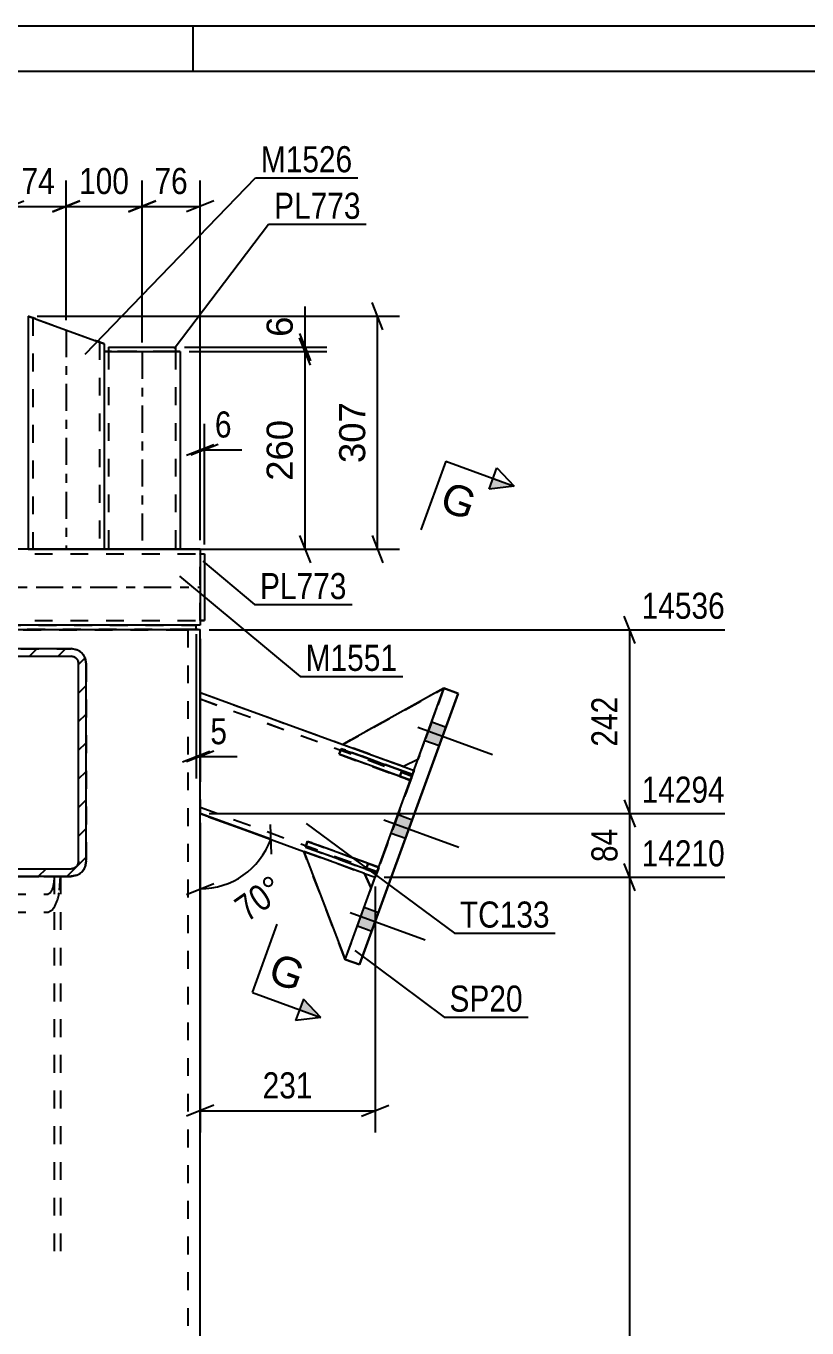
# Model space of a CAD drawing. Header units: millimetres. Extents: x -212 to 629, y -168 to 426.
# Drawn here: x 190.6 to 276.3, y 283.2 to 426.1 of the extents above; entities that cross this region are included whole.
import ezdxf

# ---------------------------------------------------------------- set-up
doc = ezdxf.new("R2010")
doc.units = ezdxf.units.MM
doc.linetypes.add('DXK_LINE_DOT2', pattern=[3.9198, 1.9599, -1.9599])
doc.linetypes.add('DXK_LINE_DOT3', pattern=[5.9187, 2.979, -0.9799, 0.9799, -0.9799])
doc.styles.add('Arial', font='ARIAL.TTF', dxfattribs={"height": 0.2})
doc.styles.add('Arial Narrow', font='ARIALN.TTF', dxfattribs={"height": 0.2})

# ---------------------------------------------------------------- blocks, each defined once
blk = doc.blocks.new('Unknown-284936395-1134')
at = {"color": 5, "linetype": 'Continuous'}
for p, q in [((628.96, 426.1), (-212.04, 426.1)), ((208.96, 421.1), (208.96, 426.1)), ((623.96, 421.1), (-207.04, 421.1))]:
    blk.add_line(p, q, dxfattribs=at)
blk = doc.blocks.new('Part-284936395-3283 - 3262')
at = {"color": 2, "linetype": 'Continuous'}
for p, q in [((209.31, 360.34), (168.48, 360.34)), ((168.48, 359.84), (168.48, 360.34)), ((209.31, 359.84), (209.31, 360.34)), ((168.48, 359.84), (169.39, 359.84)), ((209.31, 359.84), (208.4, 359.84))]:
    blk.add_line(p, q, dxfattribs=at)
at = {"color": 7, "linetype": 'DXK_LINE_DOT2'}
for p, q in [((168.48, 360.33), (209.31, 360.33)), ((168.48, 359.83), (168.48, 359.84)), ((168.48, 359.83), (168.48, 359.84)), ((209.31, 359.83), (168.48, 359.83)), ((208.4, 359.84), (169.39, 359.84)), ((209.31, 359.83), (209.31, 359.84)), ((209.31, 359.84), (209.31, 359.83))]:
    blk.add_line(p, q, dxfattribs=at)
blk = doc.blocks.new('Part-284936395-3288 - 3262')
at = {"linetype": 'Continuous'}
h = blk.add_hatch(dxfattribs=at)
h.set_pattern_fill('', scale=0.7, style=0, pattern_type=0)
h.set_pattern_definition([(45, (197.1059, 356.731), (-1.57154, 1.57154), [])])
h.paths.add_polyline_path([(197.23, 356.09), (197.11, 356.73), (196.74, 357.27), (196.2, 357.63), (195.57, 357.76), (182.23, 357.76), (181.59, 357.63), (181.05, 357.27), (180.69, 356.73), (180.57, 356.09), (180.57, 334.43), (180.69, 333.79), (181.05, 333.25), (181.59, 332.89), (182.23, 332.76), (195.57, 332.76), (196.2, 332.89), (196.74, 333.25), (197.11, 333.79), (197.23, 334.43)])
h.paths.add_polyline_path([(196.34, 334.11), (196.16, 333.84), (195.88, 333.66), (195.57, 333.59), (182.23, 333.59), (181.91, 333.66), (181.64, 333.84), (181.46, 334.11), (181.4, 334.43), (181.4, 356.09), (181.46, 356.41), (181.64, 356.68), (181.91, 356.86), (182.23, 356.93), (195.57, 356.93), (195.88, 356.86), (196.16, 356.68), (196.34, 356.41), (196.4, 356.09), (196.4, 334.43)])
at = {"color": 7, "linetype": 'DXK_LINE_DOT2'}
for p, q in [((181.59, 357.63), (182.23, 357.76)), ((182.23, 357.76), (195.57, 357.76)), ((182.23, 357.76), (182.23, 357.76)), ((195.57, 357.76), (195.57, 357.76)), ((195.57, 357.76), (196.2, 357.63)), ((180.57, 356.09), (180.69, 356.73)), ((180.57, 356.09), (180.57, 356.09)), ((180.57, 356.09), (180.57, 334.42)), ((181.46, 356.41), (181.4, 356.09)), ((181.4, 356.09), (181.4, 356.09)), ((181.4, 334.42), (181.4, 356.09)), ((181.46, 356.41), (181.46, 356.41)), ((196.34, 356.41), (196.34, 356.41)), ((196.4, 356.09), (196.34, 356.41)), ((196.4, 356.09), (196.4, 356.09)), ((196.4, 334.42), (196.4, 356.09)), ((197.11, 356.73), (197.23, 356.09)), ((197.23, 356.09), (197.23, 334.42)), ((180.69, 333.79), (180.57, 334.42)), ((180.69, 333.79), (180.69, 333.79)), ((181.4, 334.42), (181.4, 334.43)), ((181.4, 334.42), (181.46, 334.11)), ((181.91, 333.65), (182.23, 333.59)), ((182.23, 333.59), (182.23, 333.59)), ((182.23, 333.59), (195.57, 333.59)), ((195.57, 333.59), (195.88, 333.65)), ((195.57, 333.59), (195.57, 333.59)), ((196.34, 334.11), (196.4, 334.42)), ((196.4, 334.42), (196.4, 334.43)), ((197.23, 334.42), (197.11, 333.79)), ((197.11, 333.79), (197.11, 333.79))]:
    blk.add_line(p, q, dxfattribs=at)
at = {"color": 2, "linetype": 'Continuous'}
for p, q in [((182.23, 357.76), (181.59, 357.63)), ((182.23, 357.76), (195.57, 357.76)), ((196.2, 357.63), (195.57, 357.76)), ((180.69, 356.73), (180.57, 356.09)), ((180.57, 334.43), (180.57, 356.09)), ((181.4, 356.09), (181.46, 356.41)), ((181.4, 334.43), (181.4, 356.09)), ((181.91, 356.86), (182.23, 356.93)), ((182.23, 356.92), (181.91, 356.86)), ((182.23, 356.92), (182.23, 356.93)), ((182.23, 356.93), (195.57, 356.93)), ((182.23, 356.92), (195.57, 356.92)), ((195.57, 356.92), (195.57, 356.93)), ((195.57, 356.93), (195.88, 356.86)), ((195.88, 356.86), (195.57, 356.92)), ((196.34, 356.41), (196.4, 356.09)), ((196.4, 334.43), (196.4, 356.09)), ((197.23, 356.09), (197.11, 356.73)), ((197.23, 334.43), (197.23, 356.09)), ((180.57, 334.43), (180.69, 333.79)), ((181.46, 334.11), (181.4, 334.43)), ((182.23, 333.59), (181.91, 333.66)), ((182.23, 333.59), (195.57, 333.59)), ((195.88, 333.66), (195.57, 333.59)), ((196.4, 334.43), (196.34, 334.11)), ((197.11, 333.79), (197.23, 334.43)), ((181.59, 332.89), (182.23, 332.76)), ((182.23, 332.76), (181.59, 332.88)), ((182.23, 332.76), (195.57, 332.76)), ((182.23, 332.76), (182.23, 332.76)), ((182.23, 332.76), (195.57, 332.76)), ((195.57, 332.76), (196.2, 332.89)), ((196.2, 332.88), (195.57, 332.76)), ((195.57, 332.76), (195.57, 332.76))]:
    blk.add_line(p, q, dxfattribs=at)
at = {"color": 7, "linetype": 'DXK_LINE_DOT3'}
blk.add_line((188.9, 345.26), (188.9, 345.26), dxfattribs=at)
at = {"color": 7, "linetype": 'DXK_LINE_DOT2'}
for centre, radius, start, end in [((182.23, 356.09), 1.67, 112.5, 157.5), ((195.57, 356.09), 1.67, 22.5, 67.5), ((182.23, 334.42), 0.833, 202.5, 247.5), ((195.57, 334.42), 0.833, 292.5, 337.5)]:
    blk.add_arc(centre, radius, start, end, dxfattribs=at)
at = {"color": 2, "linetype": 'Continuous'}
for centre, radius, start, end in [((182.23, 356.09), 1.67, 112.5, 157.5), ((195.57, 356.09), 1.67, 22.5, 67.5), ((182.23, 356.09), 0.833, 112.5, 157.5), ((182.23, 356.09), 0.833, 112.5, 157.5), ((195.57, 356.09), 0.833, 22.5, 67.5), ((195.57, 356.09), 0.833, 22.5, 67.5), ((182.23, 334.42), 1.67, 202.5, 247.5), ((182.23, 334.43), 1.67, 202.5, 247.5), ((182.23, 334.43), 0.833, 202.5, 247.5), ((195.57, 334.43), 0.833, 292.5, 337.5), ((195.57, 334.42), 1.67, 292.5, 337.5), ((195.57, 334.43), 1.67, 292.5, 337.5)]:
    blk.add_arc(centre, radius, start, end, dxfattribs=at)
blk = doc.blocks.new('Bolt-284936395-3363 - 3262')
at = {"linetype": 'Continuous'}
for points in [[(235.99, 347.11), (236.73, 349.15), (235.16, 349.72), (234.42, 347.68)], [(235.99, 347.11), (236.73, 349.15), (235.16, 349.72), (234.42, 347.68)], [(235.99, 347.11), (236.73, 349.15), (235.16, 349.72), (234.42, 347.68)], [(232.28, 336.93), (233.02, 338.97), (231.46, 339.54), (230.71, 337.5)], [(232.28, 336.93), (233.02, 338.97), (231.46, 339.54), (230.71, 337.5)], [(228.58, 326.75), (229.32, 328.79), (227.75, 329.36), (227.01, 327.32)], [(228.58, 326.75), (229.32, 328.79), (227.75, 329.36), (227.01, 327.32)], [(228.58, 326.75), (229.32, 328.79), (227.75, 329.36), (227.01, 327.32)]]:
    blk.add_hatch(color=1, dxfattribs=at).paths.add_polyline_path(points)
at = {"color": 1, "linetype": 'Continuous'}
for p, q in [((233.62, 349.13), (241.84, 346.14)), ((233.62, 349.13), (241.84, 346.14)), ((233.62, 349.13), (241.84, 346.13)), ((235.16, 349.72), (236.73, 349.15)), ((235.16, 349.72), (236.73, 349.15)), ((235.16, 349.72), (236.73, 349.15)), ((234.42, 347.68), (235.99, 347.11)), ((234.42, 347.68), (235.99, 347.11)), ((234.42, 347.68), (235.99, 347.11)), ((229.91, 338.95), (238.13, 335.96)), ((229.91, 338.95), (238.13, 335.95)), ((231.46, 339.54), (233.02, 338.97)), ((231.46, 339.54), (233.02, 338.97)), ((230.71, 337.5), (232.28, 336.93)), ((230.71, 337.5), (232.28, 336.93)), ((226.21, 328.77), (234.43, 325.78)), ((226.21, 328.77), (234.43, 325.78)), ((226.21, 328.77), (234.43, 325.77)), ((227.75, 329.36), (229.32, 328.79)), ((227.75, 329.36), (229.32, 328.79)), ((227.75, 329.36), (229.32, 328.79)), ((227.01, 327.32), (228.58, 326.75)), ((227.01, 327.32), (228.58, 326.75)), ((227.01, 327.32), (228.58, 326.75))]:
    blk.add_line(p, q, dxfattribs=at)
blk = doc.blocks.new('Part-284936395-3304 - 3262')
at = {"color": 2, "linetype": 'Continuous'}
for p, q in [((225.67, 323.64), (236.5, 353.4)), ((238.07, 352.83), (236.5, 353.4)), ((238.07, 352.83), (227.24, 323.07)), ((227.24, 323.07), (238.07, 352.83)), ((238.06, 352.83), (238.07, 352.83)), ((238.07, 352.83), (238.07, 352.83)), ((227.24, 323.07), (225.67, 323.64)), ((225.67, 323.64), (225.67, 323.64)), ((225.67, 323.64), (225.67, 323.64)), ((225.67, 323.64), (225.67, 323.64)), ((225.67, 323.64), (225.67, 323.64)), ((225.67, 323.64), (227.24, 323.07)), ((227.24, 323.07), (227.24, 323.07))]:
    blk.add_line(p, q, dxfattribs=at)
at = {"color": 7, "linetype": 'DXK_LINE_DOT2'}
for p, q in [((225.67, 323.64), (236.5, 353.4)), ((236.5, 353.4), (238.06, 352.83)), ((236.5, 353.4), (236.5, 353.4)), ((236.5, 353.4), (236.5, 353.4)), ((225.67, 323.64), (225.67, 323.64)), ((225.67, 323.64), (225.67, 323.64))]:
    blk.add_line(p, q, dxfattribs=at)
blk = doc.blocks.new('Part-284936395-3426 - 3262')
at = {"color": 2, "linetype": 'Continuous'}
for p, q in [((168.06, 368.67), (168.06, 367.67)), ((168.06, 368.67), (170.68, 368.67)), ((168.06, 360.41), (168.06, 367.67)), ((190.86, 368.67), (187.35, 368.67)), ((209.73, 368.67), (207.53, 368.67)), ((209.73, 368.67), (209.73, 368.59)), ((209.73, 368.59), (209.73, 360.34)), ((168.06, 360.34), (168.06, 360.41)), ((168.06, 360.34), (168.48, 360.34)), ((168.06, 360.34), (168.48, 360.34)), ((209.73, 360.34), (209.31, 360.34)), ((209.73, 360.34), (209.31, 360.34))]:
    blk.add_line(p, q, dxfattribs=at)
at = {"color": 7, "linetype": 'DXK_LINE_DOT2'}
for p, q in [((168.06, 368.67), (168.06, 368.67)), ((168.06, 368.67), (209.73, 368.67)), ((168.06, 368.17), (168.06, 368.17)), ((168.06, 368.17), (209.73, 368.17)), ((168.06, 368.17), (209.73, 368.17)), ((168.06, 368.17), (168.06, 368.13)), ((168.06, 368.13), (168.06, 367.86)), ((170.68, 368.67), (187.35, 368.67)), ((207.53, 368.67), (190.86, 368.67)), ((209.73, 368.67), (209.73, 368.67)), ((209.73, 368.17), (209.73, 368.17)), ((209.73, 368.13), (209.73, 368.17)), ((168.06, 361.34), (168.06, 361.34)), ((168.06, 361.34), (168.06, 361.34)), ((168.06, 361.34), (168.06, 361.34)), ((168.06, 360.84), (168.06, 360.84)), ((168.06, 360.84), (209.73, 360.84)), ((168.06, 360.84), (209.73, 360.84)), ((168.06, 360.34), (168.06, 360.34)), ((168.06, 360.34), (168.06, 360.34)), ((209.31, 360.34), (168.48, 360.34)), ((209.31, 360.34), (168.48, 360.34)), ((209.73, 361.34), (209.73, 361.34)), ((209.73, 361.34), (209.73, 361.34)), ((209.73, 361.34), (209.73, 361.34)), ((209.73, 360.84), (209.73, 360.84)), ((209.73, 360.34), (209.73, 360.34)), ((209.73, 360.34), (209.73, 360.34))]:
    blk.add_line(p, q, dxfattribs=at)
at = {"color": 7, "linetype": 'DXK_LINE_DOT3'}
blk.add_line((168.06, 364.5), (209.73, 364.5), dxfattribs=at)
blk = doc.blocks.new('Part-284936395-3321 - 3262')
at = {"color": 2, "linetype": 'Continuous'}
for p, q in [((170.73, 359.84), (207.06, 359.84)), ((207.06, 359.84), (208.08, 359.84)), ((208.4, 359.84), (208.08, 359.84)), ((209.53, 359.84), (209.31, 359.84)), ((209.53, 359.84), (209.73, 359.84)), ((209.73, 29.27), (209.73, 359.84))]:
    blk.add_line(p, q, dxfattribs=at)
at = {"color": 7, "linetype": 'DXK_LINE_DOT2'}
for p, q in [((170.73, 359.84), (207.06, 359.84)), ((170.73, 359.83), (207.06, 359.83)), ((170.73, 359.83), (207.06, 359.83)), ((207.57, 359.84), (207.06, 359.84)), ((207.06, 359.83), (207.57, 359.83)), ((208.01, 359.83), (207.06, 359.83)), ((208.01, 359.84), (207.57, 359.84)), ((207.57, 359.83), (208.01, 359.83)), ((208.3, 359.84), (208.01, 359.84)), ((208.01, 359.83), (208.08, 359.83)), ((208.95, 359.83), (208.01, 359.83)), ((208.08, 359.83), (208.3, 359.83)), ((208.4, 359.84), (208.3, 359.84)), ((208.3, 359.83), (208.4, 359.83)), ((208.4, 359.84), (208.4, 29.27)), ((208.95, 359.84), (208.4, 359.84)), ((209.31, 359.84), (208.95, 359.84)), ((209.53, 359.83), (208.95, 359.83)), ((209.73, 359.83), (209.53, 359.83))]:
    blk.add_line(p, q, dxfattribs=at)
blk = doc.blocks.new('Part-284936395-3378 - 3262')
at = {"color": 2, "linetype": 'Continuous'}
for p, q in [((209.73, 352.94), (225.39, 347.24)), ((232.05, 344.82), (233.22, 344.39)), ((209.73, 339.64), (221.12, 335.5)), ((209.73, 339.64), (221.12, 335.5)), ((227.77, 333.08), (228.95, 332.65)), ((227.77, 333.07), (228.95, 332.65))]:
    blk.add_line(p, q, dxfattribs=at)
at = {"color": 7, "linetype": 'DXK_LINE_DOT2'}
for p, q in [((209.73, 352.94), (209.73, 339.64)), ((209.73, 352.94), (233.22, 344.39)), ((209.73, 352.24), (232.99, 343.77)), ((209.73, 352.23), (232.99, 343.77)), ((225.39, 347.24), (232.05, 344.82)), ((232.99, 343.77), (229.23, 333.42)), ((232.94, 343.62), (229.23, 333.42)), ((232.85, 343.38), (229.32, 333.66)), ((232.85, 343.38), (229.32, 333.66)), ((232.85, 343.38), (232.98, 343.72)), ((232.93, 343.58), (232.85, 343.38)), ((232.98, 343.72), (232.93, 343.58)), ((233.09, 344.03), (232.94, 343.62)), ((232.98, 343.72), (232.99, 343.77)), ((232.99, 343.77), (232.98, 343.72)), ((232.99, 343.77), (233.09, 344.03)), ((232.99, 343.77), (232.99, 343.77)), ((233.19, 344.3), (233.09, 344.03)), ((233.09, 344.03), (233.19, 344.3)), ((233.22, 344.39), (233.19, 344.3)), ((233.19, 344.3), (233.22, 344.39)), ((233.22, 344.39), (233.22, 344.39)), ((209.73, 340.35), (229.18, 333.27)), ((209.73, 340.35), (229.18, 333.27)), ((221.12, 335.5), (227.77, 333.07)), ((221.12, 335.5), (227.77, 333.08)), ((229.23, 333.42), (229.08, 333.02)), ((229.08, 333.01), (229.23, 333.42)), ((229.19, 333.32), (229.18, 333.27)), ((229.18, 333.27), (229.19, 333.32)), ((229.18, 333.27), (229.18, 333.27)), ((229.32, 333.66), (229.19, 333.32)), ((229.19, 333.32), (229.24, 333.46)), ((229.24, 333.46), (229.32, 333.66)), ((228.98, 332.74), (228.95, 332.65)), ((228.95, 332.65), (228.98, 332.74)), ((228.95, 332.65), (228.95, 332.65)), ((228.95, 332.65), (228.95, 332.65)), ((229.08, 333.02), (228.98, 332.74)), ((228.98, 332.74), (229.08, 333.01))]:
    blk.add_line(p, q, dxfattribs=at)
blk = doc.blocks.new('Part-284936395-3461 - 3262')
at = {"color": 7, "linetype": 'DXK_LINE_DOT2'}
for p, q in [((227.77, 333.07), (221.12, 335.5)), ((225.67, 323.64), (221.12, 335.5)), ((221.12, 335.5), (221.12, 335.5)), ((221.12, 335.5), (227.77, 333.07)), ((225.67, 323.64), (221.12, 335.5)), ((228.52, 331.47), (227.77, 333.07)), ((227.77, 333.07), (227.77, 333.07)), ((227.77, 333.07), (228.52, 331.47)), ((225.67, 323.64), (228.52, 331.47)), ((225.67, 323.64), (228.52, 331.47)), ((228.52, 331.47), (228.52, 331.47))]:
    blk.add_line(p, q, dxfattribs=at)
at = {"color": 2, "linetype": 'Continuous'}
blk.add_line((225.67, 323.64), (225.67, 323.64), dxfattribs=at)
blk.add_line((225.67, 323.64), (225.67, 323.64), dxfattribs=at)
blk.add_line((225.67, 323.64), (225.67, 323.64), dxfattribs=at)
blk = doc.blocks.new('Part-284936395-3353 - 3262')
at = {"color": 7, "linetype": 'DXK_LINE_DOT2'}
for p, q in [((182.23, 357.75), (181.59, 357.62)), ((182.23, 357.75), (195.57, 357.75)), ((182.23, 357.75), (182.23, 357.75)), ((195.57, 357.75), (195.57, 357.75)), ((196.2, 357.62), (195.57, 357.75)), ((180.69, 356.72), (180.57, 356.08)), ((180.57, 356.08), (180.57, 334.41)), ((181.4, 356.08), (181.46, 356.4)), ((181.4, 356.08), (181.4, 356.08)), ((181.4, 334.42), (181.4, 356.08)), ((181.46, 356.4), (181.46, 356.4)), ((181.91, 356.85), (182.23, 356.92)), ((182.23, 356.91), (182.23, 356.92)), ((182.23, 356.92), (195.57, 356.92)), ((195.57, 356.91), (195.57, 356.92)), ((195.57, 356.92), (195.88, 356.85)), ((196.34, 356.4), (196.34, 356.4)), ((196.34, 356.4), (196.4, 356.08)), ((196.4, 356.08), (196.4, 356.08)), ((196.4, 334.42), (196.4, 356.08)), ((197.23, 356.08), (197.11, 356.72)), ((197.23, 356.08), (197.23, 334.41)), ((180.57, 334.42), (180.69, 333.78)), ((180.69, 333.78), (180.69, 333.78)), ((181.4, 334.41), (181.4, 334.42)), ((181.46, 334.1), (181.4, 334.42)), ((182.23, 333.58), (181.91, 333.65)), ((182.23, 333.58), (182.23, 333.58)), ((182.23, 333.58), (195.57, 333.58)), ((195.88, 333.65), (195.57, 333.58)), ((195.57, 333.58), (195.57, 333.58)), ((196.4, 334.42), (196.34, 334.1)), ((196.4, 334.41), (196.4, 334.42)), ((197.11, 333.78), (197.23, 334.42)), ((197.11, 333.78), (197.11, 333.78)), ((181.59, 332.88), (182.23, 332.75)), ((182.23, 332.75), (195.57, 332.75)), ((182.23, 332.75), (182.23, 332.75)), ((195.57, 332.75), (196.2, 332.88)), ((195.57, 332.75), (195.57, 332.75))]:
    blk.add_line(p, q, dxfattribs=at)
at = {"color": 7, "linetype": 'DXK_LINE_DOT3'}
blk.add_line((188.9, 345.25), (188.9, 345.25), dxfattribs=at)
at = {"color": 7, "linetype": 'DXK_LINE_DOT2'}
for centre, radius, start, end in [((182.23, 356.08), 1.67, 112.5, 157.5), ((195.57, 356.08), 1.67, 22.5, 67.5), ((182.23, 356.08), 0.833, 112.5, 157.5), ((195.57, 356.08), 0.833, 22.5, 67.5), ((182.23, 334.42), 1.67, 202.5, 247.5), ((182.23, 334.42), 0.833, 202.5, 247.5), ((195.57, 334.42), 0.833, 292.5, 337.5), ((195.57, 334.42), 1.67, 292.5, 337.5)]:
    blk.add_arc(centre, radius, start, end, dxfattribs=at)
blk = doc.blocks.new('Part-284936395-3460 - 3262')
at = {"color": 2, "linetype": 'Continuous'}
for p, q in [((190.86, 394.26), (190.86, 368.67)), ((190.86, 394.26), (190.93, 394.23)), ((190.93, 394.23), (191.15, 394.15)), ((191.15, 394.15), (191.48, 394.03)), ((191.48, 394.03), (191.86, 393.89)), ((191.86, 393.89), (198.19, 391.59)), ((198.19, 391.59), (198.57, 391.45)), ((198.57, 391.45), (198.9, 391.33)), ((198.9, 391.33), (199.12, 391.25)), ((199.12, 391.25), (199.19, 391.22)), ((199.19, 391.22), (199.19, 368.67)), ((190.93, 368.67), (190.86, 368.67)), ((191.15, 368.67), (190.93, 368.67)), ((191.48, 368.67), (191.15, 368.67)), ((191.86, 368.67), (191.48, 368.67)), ((191.86, 368.67), (198.19, 368.67)), ((198.57, 368.67), (198.19, 368.67)), ((198.9, 368.67), (198.57, 368.67)), ((199.12, 368.67), (198.9, 368.67)), ((199.19, 368.67), (199.12, 368.67))]:
    blk.add_line(p, q, dxfattribs=at)
at = {"color": 7, "linetype": 'DXK_LINE_DOT2'}
for p, q in [((190.86, 394.26), (190.86, 394.26)), ((190.93, 394.23), (190.86, 394.26)), ((191.15, 394.15), (190.93, 394.23)), ((191.4, 394.06), (191.15, 394.15)), ((191.36, 394.07), (191.36, 394.07)), ((191.36, 394.07), (191.36, 368.67)), ((191.36, 394.07), (191.4, 394.06)), ((191.4, 394.06), (191.36, 394.07)), ((191.4, 394.06), (191.5, 394.02)), ((191.48, 394.03), (191.4, 394.06)), ((191.67, 393.96), (191.4, 394.06)), ((191.67, 393.96), (191.48, 394.03)), ((191.5, 394.02), (191.67, 393.96)), ((191.67, 393.96), (198.19, 391.59)), ((191.67, 393.96), (198.38, 391.52)), ((191.67, 393.96), (198.38, 391.52)), ((198.55, 391.46), (198.19, 391.59)), ((198.38, 391.52), (198.55, 391.46)), ((198.55, 391.46), (198.38, 391.52)), ((198.55, 391.46), (198.65, 391.42)), ((198.65, 391.42), (198.55, 391.46)), ((198.9, 391.33), (198.55, 391.46)), ((198.65, 391.42), (198.69, 391.4)), ((198.69, 391.41), (198.65, 391.42)), ((198.69, 391.4), (198.69, 391.41)), ((198.69, 391.41), (198.69, 368.67)), ((199.12, 391.25), (198.9, 391.33)), ((199.19, 391.22), (199.12, 391.25)), ((199.19, 391.22), (199.19, 391.22)), ((190.86, 368.67), (190.86, 368.67)), ((190.86, 368.67), (190.86, 368.67)), ((190.86, 368.67), (190.93, 368.67)), ((190.93, 368.67), (191.15, 368.67)), ((191.15, 368.67), (191.48, 368.67)), ((191.36, 368.67), (191.4, 368.67)), ((191.4, 368.67), (191.36, 368.67)), ((191.4, 368.67), (191.48, 368.67)), ((191.5, 368.67), (191.4, 368.67)), ((191.48, 368.67), (191.5, 368.67)), ((191.48, 368.67), (191.67, 368.67)), ((191.5, 368.67), (191.67, 368.67)), ((191.67, 368.67), (191.5, 368.67)), ((198.19, 368.67), (191.67, 368.67)), ((198.38, 368.67), (191.67, 368.67)), ((198.38, 368.67), (191.67, 368.67)), ((198.19, 368.67), (198.57, 368.67)), ((198.38, 368.67), (198.55, 368.67)), ((198.55, 368.67), (198.38, 368.67)), ((198.55, 368.67), (198.65, 368.67)), ((198.65, 368.67), (198.55, 368.67)), ((198.57, 368.67), (198.9, 368.67)), ((198.65, 368.67), (198.69, 368.67)), ((198.69, 368.67), (198.65, 368.67)), ((198.9, 368.67), (199.12, 368.67)), ((199.12, 368.67), (199.19, 368.67)), ((199.19, 368.67), (199.19, 368.67)), ((199.19, 368.67), (199.19, 368.67))]:
    blk.add_line(p, q, dxfattribs=at)
at = {"color": 7, "linetype": 'DXK_LINE_DOT3'}
blk.add_line((195.03, 392.74), (195.03, 368.67), dxfattribs=at)
blk = doc.blocks.new('Part-284936395-3441 - 3262')
at = {"color": 2, "linetype": 'Continuous'}
for p, q in [((209.73, 368.17), (210.23, 368.17)), ((210.23, 368.17), (210.23, 360.84)), ((210.23, 360.84), (209.73, 360.84)), ((209.73, 360.84), (210.23, 360.84))]:
    blk.add_line(p, q, dxfattribs=at)
at = {"color": 7, "linetype": 'DXK_LINE_DOT2'}
for p, q in [((209.73, 360.84), (209.73, 368.17)), ((209.73, 368.17), (210.23, 368.17)), ((209.73, 360.84), (209.73, 360.84)), ((210.23, 360.84), (210.23, 360.84)), ((210.23, 360.84), (210.23, 360.84))]:
    blk.add_line(p, q, dxfattribs=at)
blk = doc.blocks.new('Part-284936395-3462 - 3262')
at = {"color": 2, "linetype": 'Continuous'}
for p, q in [((221.29, 335.97), (221.52, 336.6)), ((229.12, 333.12), (221.29, 335.97)), ((221.52, 336.6), (229.35, 333.75)), ((227.94, 333.55), (229.12, 333.12)), ((229.12, 333.12), (229.35, 333.75))]:
    blk.add_line(p, q, dxfattribs=at)
at = {"color": 7, "linetype": 'DXK_LINE_DOT2'}
for p, q in [((221.29, 335.97), (227.94, 333.55)), ((228.17, 334.17), (221.52, 336.6)), ((227.94, 333.55), (228.17, 334.17)), ((229.35, 333.75), (228.17, 334.17)), ((229.12, 333.12), (229.35, 333.75)), ((229.12, 333.12), (229.12, 333.12)), ((229.35, 333.75), (229.35, 333.75))]:
    blk.add_line(p, q, dxfattribs=at)
blk = doc.blocks.new('Part-284936395-3463 - 3262')
at = {"color": 2, "linetype": 'Continuous'}
for p, q in [((224.99, 346.15), (225.22, 346.77)), ((232.82, 343.3), (224.99, 346.15)), ((225.22, 346.77), (233.05, 343.93)), ((231.65, 343.73), (232.82, 343.3)), ((232.82, 343.3), (233.05, 343.93))]:
    blk.add_line(p, q, dxfattribs=at)
at = {"color": 7, "linetype": 'DXK_LINE_DOT2'}
for p, q in [((224.99, 346.15), (231.65, 343.73)), ((231.88, 344.35), (225.22, 346.77)), ((231.65, 343.73), (231.88, 344.35)), ((233.05, 343.92), (231.88, 344.35)), ((232.82, 343.3), (233.05, 343.92)), ((232.82, 343.3), (232.82, 343.3)), ((233.05, 343.93), (233.05, 343.92))]:
    blk.add_line(p, q, dxfattribs=at)
blk = doc.blocks.new('Part-284936395-3473 - 3262')
at = {"color": 7, "linetype": 'DXK_LINE_DOT2'}
for p, q in [((183.4, 332.75), (183.4, 332.75)), ((183.4, 332.75), (184.07, 332.75)), ((183.4, 332.75), (183.4, 290.64)), ((183.5, 332.75), (183.4, 332.75)), ((183.4, 332.75), (183.5, 331.25)), ((183.79, 332.75), (183.5, 332.75)), ((184.22, 332.75), (183.79, 332.75)), ((184.07, 332.75), (184.07, 290.64)), ((184.07, 332.75), (184.12, 332.75)), ((184.12, 332), (184.07, 332.75)), ((184.12, 332.75), (184.26, 332.75)), ((184.73, 332.75), (184.22, 332.75)), ((184.26, 332.75), (184.48, 332.75)), ((184.48, 332.75), (184.73, 332.75)), ((184.73, 332.75), (193.07, 332.75)), ((184.73, 332.75), (193.07, 332.75)), ((193.54, 332.75), (193.07, 332.75)), ((193.07, 332.75), (193.32, 332.75)), ((193.32, 332.75), (193.54, 332.75)), ((194.01, 332.75), (193.54, 332.75)), ((193.54, 332.75), (193.68, 332.75)), ((193.68, 332.75), (193.73, 332.75)), ((193.73, 332.75), (193.68, 332)), ((193.73, 332.75), (193.73, 290.64)), ((193.73, 332.75), (194.4, 332.75)), ((194.3, 332.75), (194.01, 332.75)), ((194.4, 332.75), (194.3, 332.75)), ((194.3, 331.25), (194.4, 332.75)), ((194.4, 332.75), (194.4, 332.75)), ((194.4, 332.75), (194.4, 290.64)), ((184.73, 330.79), (184.48, 330.94)), ((184.73, 330.79), (193.07, 330.79)), ((193.32, 330.94), (193.07, 330.79)), ((184.22, 329.12), (184.73, 328.82)), ((184.73, 328.82), (193.07, 328.82)), ((193.07, 328.82), (193.58, 329.12))]:
    blk.add_line(p, q, dxfattribs=at)
at = {"color": 7, "linetype": 'DXK_LINE_DOT3'}
blk.add_line((188.9, 332.75), (188.9, 302.93), dxfattribs=at)
at = {"color": 7, "linetype": 'DXK_LINE_DOT2'}
for centre, radius, start, end in [((186.41, 332.19), 2.3, 184.5911, 212.8755), ((191.39, 332.19), 2.3, 327.1245, 355.4089), ((188.08, 331.62), 4.6, 184.5911, 212.8755), ((189.71, 331.62), 4.6, 327.1245, 355.4089)]:
    blk.add_arc(centre, radius, start, end, dxfattribs=at)
blk = doc.blocks.new('Part-284936395-3526 - 3262')
at = {"color": 7, "linetype": 'DXK_LINE_DOT2'}
for p, q in [((225.22, 346.77), (224.99, 346.15)), ((231.65, 343.72), (224.99, 346.15)), ((224.99, 346.15), (232.82, 343.29)), ((225.22, 346.77), (231.88, 344.35)), ((233.05, 343.92), (225.22, 346.77)), ((231.88, 344.35), (231.65, 343.72)), ((232.82, 343.3), (231.65, 343.72)), ((231.88, 344.35), (233.05, 343.92)), ((233.05, 343.92), (232.82, 343.3)), ((233.05, 343.92), (232.82, 343.29)), ((232.82, 343.29), (232.82, 343.3)), ((233.05, 343.92), (233.05, 343.92))]:
    blk.add_line(p, q, dxfattribs=at)
blk = doc.blocks.new('Part-284936395-3527 - 3262')
at = {"color": 7, "linetype": 'DXK_LINE_DOT2'}
for p, q in [((221.52, 336.59), (221.29, 335.97)), ((227.94, 333.54), (221.29, 335.97)), ((221.29, 335.97), (229.12, 333.11)), ((221.52, 336.59), (228.17, 334.17)), ((229.35, 333.74), (221.52, 336.59)), ((228.17, 334.17), (227.94, 333.54)), ((229.12, 333.12), (227.94, 333.54)), ((228.17, 334.17), (229.35, 333.74)), ((229.35, 333.74), (229.12, 333.12)), ((229.35, 333.74), (229.12, 333.11)), ((229.12, 333.11), (229.12, 333.12)), ((229.35, 333.74), (229.35, 333.74))]:
    blk.add_line(p, q, dxfattribs=at)
blk = doc.blocks.new('Part-284936395-3528 - 3262')
at = {"color": 2, "linetype": 'Continuous'}
for p, q in [((236.5, 353.4), (225.39, 347.24)), ((225.39, 347.24), (225.39, 347.24)), ((225.39, 347.24), (232.05, 344.82)), ((233.65, 345.57), (232.05, 344.82)), ((232.05, 344.82), (232.05, 344.82))]:
    blk.add_line(p, q, dxfattribs=at)
at = {"color": 7, "linetype": 'DXK_LINE_DOT2'}
for p, q in [((225.39, 347.24), (236.5, 353.4)), ((236.5, 353.4), (233.65, 345.57)), ((233.65, 345.57), (236.5, 353.4)), ((236.5, 353.4), (236.5, 353.4)), ((236.5, 353.4), (236.5, 353.4)), ((232.05, 344.82), (225.39, 347.24)), ((233.65, 345.57), (232.05, 344.82)), ((233.65, 345.57), (233.65, 345.57)), ((233.65, 345.57), (233.65, 345.57))]:
    blk.add_line(p, q, dxfattribs=at)
blk = doc.blocks.new('Part-284936395-3529 - 3262')
at = {"color": 7, "linetype": 'DXK_LINE_DOT2'}
for p, q in [((225.39, 347.24), (236.5, 353.4)), ((236.5, 353.4), (225.39, 347.24)), ((236.5, 353.4), (233.65, 345.57)), ((233.65, 345.57), (236.5, 353.4)), ((236.5, 353.4), (236.5, 353.4)), ((232.05, 344.82), (225.39, 347.24)), ((225.39, 347.24), (225.39, 347.24)), ((225.39, 347.24), (232.05, 344.82)), ((233.65, 345.57), (232.05, 344.82)), ((232.05, 344.82), (232.05, 344.82)), ((232.05, 344.82), (232.05, 344.82)), ((233.65, 345.57), (233.65, 345.57)), ((233.65, 345.57), (233.65, 345.57))]:
    blk.add_line(p, q, dxfattribs=at)
at = {"color": 2, "linetype": 'Continuous'}
blk.add_line((233.65, 345.57), (232.05, 344.82), dxfattribs=at)
blk = doc.blocks.new('Part-284936395-3530 - 3262')
at = {"color": 2, "linetype": 'Continuous'}
for p, q in [((227.77, 333.08), (221.12, 335.5)), ((221.12, 335.5), (225.67, 323.64)), ((221.12, 335.5), (221.12, 335.5)), ((228.52, 331.47), (227.77, 333.08)), ((227.77, 333.08), (227.77, 333.08)), ((225.67, 323.64), (225.67, 323.64)), ((225.67, 323.64), (225.67, 323.64))]:
    blk.add_line(p, q, dxfattribs=at)
at = {"color": 7, "linetype": 'DXK_LINE_DOT2'}
for p, q in [((221.12, 335.5), (227.77, 333.08)), ((225.67, 323.64), (221.12, 335.5)), ((227.77, 333.08), (228.52, 331.47)), ((225.67, 323.64), (228.52, 331.47)), ((225.67, 323.64), (228.52, 331.47)), ((228.52, 331.47), (228.52, 331.47)), ((228.52, 331.47), (228.52, 331.47))]:
    blk.add_line(p, q, dxfattribs=at)
blk = doc.blocks.new('Part-284936395-3553 - 3262')
at = {"color": 2, "linetype": 'Continuous'}
for p, q in [((199.69, 390.86), (199.69, 390.36)), ((199.69, 390.86), (207.03, 390.86)), ((207.03, 390.86), (207.03, 390.36))]:
    blk.add_line(p, q, dxfattribs=at)
at = {"color": 7, "linetype": 'DXK_LINE_DOT2'}
for p, q in [((199.69, 390.86), (207.03, 390.86)), ((199.69, 390.36), (199.69, 390.36)), ((199.69, 390.36), (199.69, 390.36)), ((199.69, 390.36), (207.03, 390.36)), ((199.69, 390.36), (207.03, 390.36)), ((207.03, 390.36), (207.03, 390.36)), ((207.03, 390.36), (207.03, 390.36))]:
    blk.add_line(p, q, dxfattribs=at)
blk = doc.blocks.new('Part-284936395-18959 - 3262')
at = {"color": 2, "linetype": 'Continuous'}
for p, q in [((199.19, 390.36), (199.19, 368.67)), ((199.19, 390.36), (199.27, 390.36)), ((199.27, 390.36), (199.48, 390.36)), ((199.48, 390.36), (199.81, 390.36)), ((199.81, 390.36), (200.19, 390.36)), ((200.19, 390.36), (206.53, 390.36)), ((206.53, 390.36), (206.91, 390.36)), ((206.91, 390.36), (207.23, 390.36)), ((207.23, 390.36), (207.45, 390.36)), ((207.45, 390.36), (207.53, 390.36)), ((207.53, 390.36), (207.53, 368.67)), ((199.27, 368.67), (199.19, 368.67)), ((199.48, 368.67), (199.27, 368.67)), ((199.81, 368.67), (199.48, 368.67)), ((200.19, 368.67), (199.81, 368.67)), ((200.19, 368.67), (206.53, 368.67)), ((206.91, 368.67), (206.53, 368.67)), ((207.23, 368.67), (206.91, 368.67)), ((207.45, 368.67), (207.23, 368.67)), ((207.53, 368.67), (207.45, 368.67))]:
    blk.add_line(p, q, dxfattribs=at)
at = {"color": 7, "linetype": 'DXK_LINE_DOT2'}
for p, q in [((199.19, 390.36), (199.19, 390.36)), ((199.27, 390.36), (199.19, 390.36)), ((199.48, 390.36), (199.27, 390.36)), ((199.73, 390.36), (199.48, 390.36)), ((199.69, 390.36), (199.69, 390.36)), ((199.69, 390.36), (199.69, 368.67)), ((199.69, 390.36), (199.73, 390.36)), ((199.73, 390.36), (199.69, 390.36)), ((199.73, 390.36), (199.81, 390.36)), ((199.84, 390.36), (199.73, 390.36)), ((200, 390.36), (199.73, 390.36)), ((199.81, 390.36), (199.84, 390.36)), ((199.84, 390.36), (200, 390.36)), ((200, 390.36), (199.84, 390.36)), ((206.53, 390.36), (200, 390.36)), ((206.72, 390.36), (200, 390.36)), ((206.72, 390.36), (200, 390.36)), ((206.88, 390.36), (206.53, 390.36)), ((206.72, 390.36), (206.88, 390.36)), ((206.88, 390.36), (206.72, 390.36)), ((206.88, 390.36), (206.99, 390.36)), ((206.99, 390.36), (206.88, 390.36)), ((207.23, 390.36), (206.88, 390.36)), ((206.99, 390.36), (207.03, 390.36)), ((207.03, 390.36), (206.99, 390.36)), ((207.03, 390.36), (207.03, 390.36)), ((207.03, 390.36), (207.03, 368.67)), ((207.45, 390.36), (207.23, 390.36)), ((207.53, 390.36), (207.45, 390.36)), ((207.53, 390.36), (207.53, 390.36)), ((199.19, 368.67), (199.19, 368.67)), ((199.19, 368.67), (199.19, 368.67)), ((199.19, 368.67), (199.27, 368.67)), ((199.27, 368.67), (199.48, 368.67)), ((199.48, 368.67), (199.81, 368.67)), ((199.69, 368.67), (199.73, 368.67)), ((199.73, 368.67), (199.69, 368.67)), ((199.73, 368.67), (199.81, 368.67)), ((199.84, 368.67), (199.73, 368.67)), ((199.81, 368.67), (199.84, 368.67)), ((199.81, 368.67), (200, 368.67)), ((199.84, 368.67), (200, 368.67)), ((200, 368.67), (199.84, 368.67)), ((206.53, 368.67), (200, 368.67)), ((206.72, 368.67), (200, 368.67)), ((206.72, 368.67), (200, 368.67)), ((206.53, 368.67), (206.91, 368.67)), ((206.72, 368.67), (206.88, 368.67)), ((206.88, 368.67), (206.72, 368.67)), ((206.88, 368.67), (206.99, 368.67)), ((206.99, 368.67), (206.88, 368.67)), ((206.91, 368.67), (207.23, 368.67)), ((206.99, 368.67), (207.03, 368.67)), ((207.03, 368.67), (206.99, 368.67)), ((207.23, 368.67), (207.45, 368.67)), ((207.45, 368.67), (207.53, 368.67)), ((207.53, 368.67), (207.53, 368.67)), ((207.53, 368.67), (207.53, 368.67))]:
    blk.add_line(p, q, dxfattribs=at)
at = {"color": 7, "linetype": 'DXK_LINE_DOT3'}
blk.add_line((203.36, 390.36), (203.36, 368.67), dxfattribs=at)
blk = doc.blocks.new('StraightDimension-284936395-3756 - 3262')
at = {"color": 7, "linetype": 'Continuous'}
for p, q in [((256.3, 341.14), (257.5, 338.14)), ((210.73, 339.64), (267.34, 339.64)), ((256.9, 332.65), (256.9, 339.64)), ((257.5, 331.15), (256.3, 334.15)), ((229.95, 332.65), (267.34, 332.65))]:
    blk.add_line(p, q, dxfattribs=at)
at = {"color": 0, "linetype": 'Continuous'}
blk.add_wipeout([(267.94, 340.24), (267.94, 344.44), (257.6, 344.44), (257.6, 340.24)], dxfattribs=at)
at = {"color": 0}
blk.add_wipeout([(256.15, 338.57), (251.95, 338.57), (251.95, 333.72), (256.15, 333.72)], dxfattribs=at)
at = {"color": 3, "linetype": 'Continuous', "style": 'Arial Narrow'}
blk.add_text('14294', height=2.863, dxfattribs=at).set_placement((258.2, 340.84))
at = {"color": 3, "style": 'Arial Narrow'}
blk.add_text('84', height=2.863, rotation=90.0002, dxfattribs=at).set_placement((255.55, 334.32))
blk = doc.blocks.new('StraightDimension-284936395-24946 - 3262')
at = {"color": 7, "linetype": 'Continuous'}
for p, q in [((195.03, 393.81), (195.03, 409.16)), ((203.36, 391.36), (203.36, 409.16)), ((193.53, 405.71), (196.53, 406.91)), ((195.03, 406.31), (203.36, 406.31)), ((204.86, 406.91), (201.86, 405.71))]:
    blk.add_line(p, q, dxfattribs=at)
at = {"color": 0}
blk.add_wipeout([(202.53, 407.06), (202.53, 411.26), (195.85, 411.26), (195.85, 407.06)], dxfattribs=at)
at = {"color": 3, "style": 'Arial Narrow'}
blk.add_text('100', height=2.863, dxfattribs=at).set_placement((196.45, 407.66))
blk = doc.blocks.new('StraightDimension-284936395-3741 - 3262')
at = {"color": 7, "linetype": 'Continuous'}
for p, q in [((257.5, 331.15), (256.3, 334.15)), ((229.95, 332.65), (267.34, 332.65)), ((256.9, 62.51), (256.9, 332.65))]:
    blk.add_line(p, q, dxfattribs=at)
at = {"color": 0, "linetype": 'Continuous'}
blk.add_wipeout([(267.94, 333.25), (267.94, 337.45), (257.6, 337.45), (257.6, 333.25)], dxfattribs=at)
at = {"color": 3, "linetype": 'Continuous', "style": 'Arial Narrow'}
blk.add_text('14210', height=2.863, dxfattribs=at).set_placement((258.2, 333.85))
blk = doc.blocks.new('StraightDimension-284936395-3771 - 3262')
at = {"color": 7, "linetype": 'Continuous'}
for p, q in [((257.5, 358.33), (256.3, 361.33)), ((210.73, 359.83), (267.34, 359.83)), ((256.9, 339.64), (256.9, 359.83)), ((256.3, 341.14), (257.5, 338.14)), ((210.73, 339.64), (267.34, 339.64))]:
    blk.add_line(p, q, dxfattribs=at)
at = {"color": 0}
blk.add_wipeout([(256.15, 353.08), (251.95, 353.08), (251.95, 346.4), (256.15, 346.4)], dxfattribs=at)
at = {"color": 3, "style": 'Arial Narrow'}
blk.add_text('242', height=2.863, rotation=90.0002, dxfattribs=at).set_placement((255.55, 347))
at = {"color": 0, "linetype": 'Continuous'}
blk.add_wipeout([(267.94, 360.43), (267.94, 364.63), (257.6, 364.63), (257.6, 360.43)], dxfattribs=at)
at = {"color": 3, "linetype": 'Continuous', "style": 'Arial Narrow'}
blk.add_text('14536', height=2.863, dxfattribs=at).set_placement((258.2, 361.03))
blk = doc.blocks.new('StraightDimension-284936395-3787 - 3262')
at = {"color": 7, "linetype": 'Continuous'}
for p, q in [((135.67, 368.67), (135.67, 372.75)), ((135.67, 368.67), (135.67, 372.75)), ((135.07, 370.17), (136.27, 367.17)), ((136.27, 366.67), (135.07, 369.67)), ((208.73, 368.67), (132.82, 368.67)), ((167.06, 368.17), (132.82, 368.17)), ((135.67, 368.17), (135.67, 368.67))]:
    blk.add_line(p, q, dxfattribs=at)
at = {"color": 0}
blk.add_wipeout([(134.92, 372.22), (130.72, 372.22), (130.72, 369.2), (134.92, 369.2)], dxfattribs=at)
at = {"color": 3, "style": 'Arial Narrow'}
blk.add_text('6', height=2.86, rotation=90.0002, dxfattribs=at).set_placement((134.32, 369.8))
blk = doc.blocks.new('StraightDimension-284936395-3797 - 3262')
at = {"color": 7, "linetype": 'Continuous'}
for p, q in [((135.07, 362.34), (136.27, 359.34)), ((136.27, 358.84), (135.07, 361.84)), ((167.06, 360.84), (132.82, 360.84)), ((208.73, 360.34), (132.82, 360.34)), ((135.67, 360.34), (135.67, 360.84)), ((135.67, 360.34), (135.67, 356.26)), ((135.67, 360.34), (135.67, 356.26))]:
    blk.add_line(p, q, dxfattribs=at)
at = {"color": 0}
blk.add_wipeout([(134.92, 359.81), (130.72, 359.81), (130.72, 356.78), (134.92, 356.78)], dxfattribs=at)
at = {"color": 3, "style": 'Arial Narrow'}
blk.add_text('6', height=2.86, rotation=90.0002, dxfattribs=at).set_placement((134.32, 357.38))
blk = doc.blocks.new('StraightDimension-284936395-3841 - 3262')
at = {"color": 7, "linetype": 'Continuous'}
for p, q in [((209.73, 369.67), (209.73, 382.43)), ((210.23, 369.17), (210.23, 382.43)), ((208.23, 378.98), (211.23, 380.18)), ((211.73, 380.18), (208.73, 378.98)), ((209.73, 379.58), (210.23, 379.58)), ((210.23, 379.58), (214.31, 379.58)), ((210.23, 379.58), (214.31, 379.58))]:
    blk.add_line(p, q, dxfattribs=at)
at = {"color": 0}
blk.add_wipeout([(213.78, 380.33), (213.78, 384.53), (210.76, 384.53), (210.76, 380.33)], dxfattribs=at)
at = {"color": 3, "style": 'Arial Narrow'}
blk.add_text('6', height=2.86, dxfattribs=at).set_placement((211.36, 380.93))
blk = doc.blocks.new('StraightDimension-284936395-3868 - 3262')
at = {"color": 7, "linetype": 'Continuous'}
for p, q in [((209.31, 359.34), (209.31, 343.51)), ((209.73, 358.84), (209.73, 343.51)), ((207.81, 345.31), (210.81, 346.51)), ((211.23, 346.51), (208.23, 345.31)), ((209.31, 345.91), (209.73, 345.91)), ((209.73, 345.91), (213.81, 345.91)), ((209.73, 345.91), (213.81, 345.91))]:
    blk.add_line(p, q, dxfattribs=at)
at = {"color": 0}
blk.add_wipeout([(213.28, 346.66), (213.28, 350.86), (210.26, 350.86), (210.26, 346.66)], dxfattribs=at)
at = {"color": 3, "style": 'Arial Narrow'}
blk.add_text('5', height=2.86, dxfattribs=at).set_placement((210.86, 347.26))
blk = doc.blocks.new('AngleDimension-284936395-3883 - 3262')
at = {"color": 7, "linetype": 'Continuous'}
for p, q in [((217.49, 336.82), (209.73, 339.64)), ((209.73, 331.38), (209.73, 339.64)), ((210.67, 339.3), (217.49, 336.82)), ((217.44, 338.43), (217.54, 335.2)), ((208.23, 330.78), (211.23, 331.98))]:
    blk.add_line(p, q, dxfattribs=at)
blk.add_arc((209.73, 339.64), 8.26, 270, 340, dxfattribs=at)
at = {"color": 0}
blk.add_wipeout([(220.04, 330.55), (217.63, 333.99), (212.34, 330.29), (214.75, 326.85)], dxfattribs=at)
at = {"color": 3, "style": 'Arial Narrow'}
blk.add_text('70°', height=2.863, rotation=35.002, dxfattribs=at).set_placement((214.89, 327.68))
blk = doc.blocks.new('StraightDimension-284936395-24945 - 3262')
at = {"color": 7, "linetype": 'Continuous'}
for p, q in [((203.36, 391.36), (203.36, 409.16)), ((209.73, 369.67), (209.73, 409.16)), ((201.86, 405.71), (204.86, 406.91)), ((203.36, 406.31), (209.73, 406.31)), ((211.23, 406.91), (208.23, 405.71))]:
    blk.add_line(p, q, dxfattribs=at)
at = {"color": 0}
blk.add_wipeout([(208.97, 407.06), (208.97, 411.26), (204.12, 411.26), (204.12, 407.06)], dxfattribs=at)
at = {"color": 3, "style": 'Arial Narrow'}
blk.add_text('76', height=2.863, dxfattribs=at).set_placement((204.72, 407.66))
blk = doc.blocks.new('StraightDimension-284936395-24947 - 3262')
at = {"color": 7, "linetype": 'Continuous'}
for p, q in [((188.9, 360.84), (188.9, 409.16)), ((195.03, 393.81), (195.03, 409.16)), ((187.4, 405.71), (190.4, 406.91)), ((188.9, 406.31), (195.03, 406.31)), ((196.53, 406.91), (193.53, 405.71))]:
    blk.add_line(p, q, dxfattribs=at)
at = {"color": 0}
blk.add_wipeout([(194.39, 407.06), (194.39, 411.26), (189.53, 411.26), (189.53, 407.06)], dxfattribs=at)
at = {"color": 3, "style": 'Arial Narrow'}
blk.add_text('74', height=2.863, dxfattribs=at).set_placement((190.13, 407.66))
blk = doc.blocks.new('StraightDimension-284936395-25024 - 3262')
at = {"color": 7, "linetype": 'Continuous'}
for p, q in [((209.73, 338.64), (209.73, 304.63)), ((228.95, 331.65), (228.95, 304.63)), ((211.23, 307.63), (208.23, 306.43)), ((227.45, 306.43), (230.45, 307.63)), ((209.73, 307.03), (228.95, 307.03))]:
    blk.add_line(p, q, dxfattribs=at)
at = {"color": 0}
blk.add_wipeout([(222.68, 307.78), (222.68, 311.98), (216, 311.98), (216, 307.78)], dxfattribs=at)
at = {"color": 3, "style": 'Arial Narrow'}
blk.add_text('231', height=2.863, dxfattribs=at).set_placement((216.6, 308.38))
blk = doc.blocks.new('StraightDimension-284936395-33890 - 3262')
at = {"color": 7, "linetype": 'Continuous'}
for p, q in [((221.25, 390.86), (221.25, 395.33)), ((221.25, 390.86), (221.25, 395.33)), ((220.65, 392.36), (221.85, 389.36)), ((221.85, 388.86), (220.65, 391.86)), ((208.03, 390.86), (223.65, 390.86)), ((208.53, 390.36), (223.65, 390.36)), ((221.25, 390.36), (221.25, 390.86))]:
    blk.add_line(p, q, dxfattribs=at)
at = {"color": 0}
blk.add_wipeout([(220.5, 394.81), (216.3, 394.81), (216.3, 391.38), (220.5, 391.38)], dxfattribs=at)
at = {"color": 3, "style": 'Arial'}
blk.add_text('6', height=2.87, rotation=90.0002, dxfattribs=at).set_placement((219.9, 391.98))
blk = doc.blocks.new('StraightDimension-284936395-33891 - 3262')
at = {"color": 7, "linetype": 'Continuous'}
for p, q in [((221.85, 388.86), (220.65, 391.86)), ((208.53, 390.36), (223.65, 390.36)), ((221.25, 368.67), (221.25, 390.36)), ((220.65, 370.17), (221.85, 367.17)), ((208.45, 368.67), (223.65, 368.67))]:
    blk.add_line(p, q, dxfattribs=at)
at = {"color": 0}
blk.add_wipeout([(220.5, 383.45), (216.3, 383.45), (216.3, 375.58), (220.5, 375.58)], dxfattribs=at)
at = {"color": 3, "style": 'Arial'}
blk.add_text('260', height=2.865, rotation=90.0002, dxfattribs=at).set_placement((219.9, 376.18))
blk = doc.blocks.new('StraightDimension-284936395-33922 - 3262')
at = {"color": 7, "linetype": 'Continuous'}
for p, q in [((229.81, 392.76), (228.61, 395.76)), ((191.86, 394.26), (231.61, 394.26)), ((229.21, 368.67), (229.21, 394.26)), ((228.61, 370.17), (229.81, 367.17)), ((210.73, 368.67), (231.61, 368.67))]:
    blk.add_line(p, q, dxfattribs=at)
at = {"color": 0}
blk.add_wipeout([(228.46, 385.4), (224.26, 385.4), (224.26, 377.53), (228.46, 377.53)], dxfattribs=at)
at = {"color": 3, "style": 'Arial'}
blk.add_text('307', height=2.865, rotation=90.0002, dxfattribs=at).set_placement((227.86, 378.13))
blk = doc.blocks.new('Mark-284936395-3456 - 3262')
at = {"color": 0}
blk.add_wipeout([(226.45, 410.05), (226.45, 413.05), (216.4, 413.05), (216.4, 410.05)], dxfattribs=at)
blk.add_wipeout([(226.45, 410.05), (226.45, 413.05), (216.4, 413.05), (216.4, 410.05)], dxfattribs=at)
at = {"color": 30, "linetype": 'Continuous'}
for p, q in [((197.1, 390.09), (215.8, 409.45)), ((215.8, 409.45), (227.05, 409.45))]:
    blk.add_line(p, q, dxfattribs=at)
at = {"color": 3, "style": 'Arial Narrow'}
blk.add_text('M1526', height=2.863, dxfattribs=at).set_placement((216.4, 410.05))
blk = doc.blocks.new('Mark-284936395-3300 - 3262')
at = {"color": 0}
blk.add_wipeout([(245.15, 317.9), (245.15, 320.9), (237.11, 320.9), (237.11, 317.9)], dxfattribs=at)
blk.add_wipeout([(245.15, 317.9), (245.15, 320.9), (237.11, 320.9), (237.11, 317.9)], dxfattribs=at)
at = {"color": 30, "linetype": 'Continuous'}
for p, q in [((226.71, 324.63), (236.51, 317.3)), ((236.51, 317.3), (245.75, 317.3))]:
    blk.add_line(p, q, dxfattribs=at)
at = {"color": 3, "style": 'Arial Narrow'}
blk.add_text('SP20', height=2.863, dxfattribs=at).set_placement((237.11, 317.9))
blk = doc.blocks.new('Mark-284936395-3374 - 3262')
at = {"color": 0}
blk.add_wipeout([(248.12, 327.13), (248.12, 330.13), (238.25, 330.13), (238.25, 327.13)], dxfattribs=at)
blk.add_wipeout([(248.12, 327.13), (248.12, 330.13), (238.25, 330.13), (238.25, 327.13)], dxfattribs=at)
at = {"color": 30, "linetype": 'Continuous'}
for p, q in [((221.39, 338.57), (237.65, 326.53)), ((237.65, 326.53), (248.72, 326.53))]:
    blk.add_line(p, q, dxfattribs=at)
at = {"color": 3, "style": 'Arial Narrow'}
blk.add_text('TC133', height=2.863, dxfattribs=at).set_placement((238.25, 327.13))
blk = doc.blocks.new('Mark-284936395-3422 - 3262')
at = {"color": 0}
blk.add_wipeout([(231.37, 355.31), (231.37, 358.31), (221.32, 358.31), (221.32, 355.31)], dxfattribs=at)
blk.add_wipeout([(231.37, 355.31), (231.37, 358.31), (221.32, 358.31), (221.32, 355.31)], dxfattribs=at)
at = {"color": 30, "linetype": 'Continuous'}
for p, q in [((207.49, 365.71), (220.72, 354.71)), ((220.72, 354.71), (231.97, 354.71))]:
    blk.add_line(p, q, dxfattribs=at)
at = {"color": 3, "style": 'Arial Narrow'}
blk.add_text('M1551', height=2.863, dxfattribs=at).set_placement((221.32, 355.31))
blk = doc.blocks.new('Mark-284936395-3437 - 3262')
at = {"color": 0}
blk.add_wipeout([(225.82, 363.19), (225.82, 366.19), (216.31, 366.19), (216.31, 363.19)], dxfattribs=at)
blk.add_wipeout([(225.82, 363.19), (225.82, 366.19), (216.31, 366.19), (216.31, 363.19)], dxfattribs=at)
at = {"color": 30, "linetype": 'Continuous'}
for p, q in [((210.03, 367.37), (215.71, 362.59)), ((215.71, 362.59), (226.42, 362.59))]:
    blk.add_line(p, q, dxfattribs=at)
at = {"color": 3, "style": 'Arial Narrow'}
blk.add_text('PL773', height=2.863, dxfattribs=at).set_placement((216.31, 363.19))
blk = doc.blocks.new('Mark-284936395-3549 - 3262')
at = {"color": 0}
blk.add_wipeout([(227.37, 404.94), (227.37, 407.94), (217.86, 407.94), (217.86, 404.94)], dxfattribs=at)
blk.add_wipeout([(227.37, 404.94), (227.37, 407.94), (217.86, 407.94), (217.86, 404.94)], dxfattribs=at)
at = {"color": 30, "linetype": 'Continuous'}
for p, q in [((206.87, 390.69), (217.26, 404.34)), ((217.26, 404.34), (227.97, 404.34))]:
    blk.add_line(p, q, dxfattribs=at)
at = {"color": 3, "style": 'Arial Narrow'}
blk.add_text('PL773', height=2.863, dxfattribs=at).set_placement((217.86, 404.94))
blk = doc.blocks.new('SectionMark-284936395-3971 - 3262')
at = {"linetype": 'Continuous'}
for points in [[(241.45, 375.27), (241.87, 376.45), (244.22, 375.59)], [(220.64, 318.11), (221.07, 319.28), (222.99, 317.25)]]:
    blk.add_hatch(color=6, dxfattribs=at).paths.add_polyline_path(points)
at = {"color": 6, "linetype": 'Continuous'}
for p, q in [((241.45, 375.27), (242.3, 377.62)), ((242.3, 377.62), (244.22, 375.59)), ((244.22, 375.59), (241.45, 375.27)), ((221.07, 319.28), (220.21, 316.93)), ((222.99, 317.25), (221.07, 319.28)), ((222.99, 317.25), (220.21, 316.93))]:
    blk.add_line(p, q, dxfattribs=at)
at = {"color": 0, "linetype": 'Continuous'}
for points in [[(239.26, 371.81), (240.46, 375.1), (237.05, 376.34), (235.85, 373.05)], [(220.42, 320.05), (221.62, 323.34), (218.21, 324.58), (217.01, 321.29)]]:
    blk.add_wipeout(points, dxfattribs=at)
at = {"color": 6, "linetype": 'Continuous'}
for p, q in [((236.71, 378.33), (233.97, 370.81)), ((236.71, 378.33), (244.22, 375.59)), ((215.47, 319.99), (218.21, 327.5)), ((215.47, 319.99), (222.99, 317.25))]:
    blk.add_line(p, q, dxfattribs=at)
at = {"color": 3, "linetype": 'Continuous', "style": 'Arial'}
for p in [(235.85, 373.05), (217.01, 321.29)]:
    blk.add_text('G', height=3.34, rotation=-20.002, dxfattribs=at).set_placement(p)

msp = doc.modelspace()

# ---------------------------------------------------------------- block references
for name in ['Unknown-284936395-1134', 'Part-284936395-3460 - 3262', 'Part-284936395-18959 - 3262', 'Part-284936395-3553 - 3262', 'Part-284936395-3426 - 3262', 'Part-284936395-3441 - 3262', 'Part-284936395-3283 - 3262', 'Part-284936395-3321 - 3262', 'Part-284936395-3288 - 3262', 'Part-284936395-3353 - 3262', 'Part-284936395-3528 - 3262', 'Part-284936395-3529 - 3262', 'Part-284936395-3304 - 3262', 'Part-284936395-3378 - 3262', 'Bolt-284936395-3363 - 3262', 'Part-284936395-3463 - 3262', 'Part-284936395-3526 - 3262', 'Part-284936395-3462 - 3262', 'Part-284936395-3527 - 3262', 'Part-284936395-3461 - 3262', 'Part-284936395-3530 - 3262', 'Part-284936395-3473 - 3262']:
    msp.add_blockref(name, (0, 0))

# ---------------------------------------------------------------- next in the draw order: block references
for name in ['StraightDimension-284936395-24946 - 3262', 'StraightDimension-284936395-3787 - 3262', 'StraightDimension-284936395-3797 - 3262', 'StraightDimension-284936395-3756 - 3262']:
    msp.add_blockref(name, (0, 0))

# ---------------------------------------------------------------- next in the draw order: block references
for name in ['StraightDimension-284936395-24947 - 3262', 'StraightDimension-284936395-3841 - 3262', 'StraightDimension-284936395-3741 - 3262']:
    msp.add_blockref(name, (0, 0))

# ---------------------------------------------------------------- next in the draw order: block references
for name in ['StraightDimension-284936395-24945 - 3262', 'StraightDimension-284936395-3771 - 3262']:
    msp.add_blockref(name, (0, 0))

# ---------------------------------------------------------------- next in the draw order: block references
for name in ['StraightDimension-284936395-33890 - 3262', 'StraightDimension-284936395-3868 - 3262', 'AngleDimension-284936395-3883 - 3262']:
    msp.add_blockref(name, (0, 0))

# ---------------------------------------------------------------- next in the draw order: block references
for name in ['StraightDimension-284936395-33891 - 3262', 'Mark-284936395-3422 - 3262', 'StraightDimension-284936395-25024 - 3262']:
    msp.add_blockref(name, (0, 0))

# ---------------------------------------------------------------- next in the draw order: block references
for name in ['StraightDimension-284936395-33922 - 3262', 'Mark-284936395-3374 - 3262', 'Mark-284936395-3300 - 3262']:
    msp.add_blockref(name, (0, 0))

# ---------------------------------------------------------------- next in the draw order: block references
for name in ['Mark-284936395-3456 - 3262', 'Mark-284936395-3437 - 3262']:
    msp.add_blockref(name, (0, 0))

# ---------------------------------------------------------------- next in the draw order: block references
for name in ['Mark-284936395-3549 - 3262', 'SectionMark-284936395-3971 - 3262']:
    msp.add_blockref(name, (0, 0))

doc.saveas('drawing.dxf')
